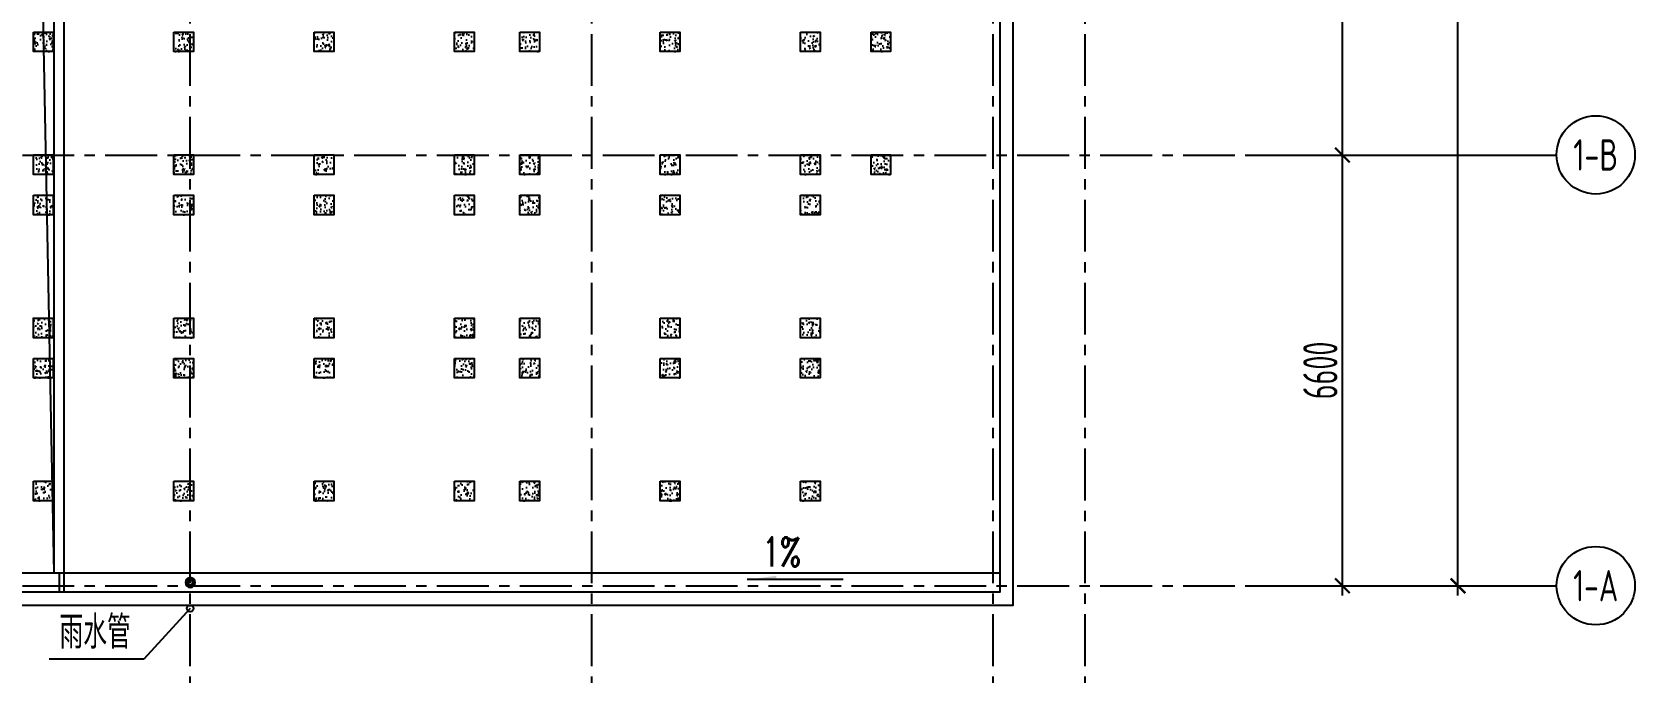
# Model space of a CAD drawing. Header units: millimetres. Extents: x -1048436 to -185795, y -983427 to 400387.
# Drawn here: x -694885 to -670332, y -60929 to -51110 of the extents above; entities that cross this region are included whole.
import ezdxf
from ezdxf.enums import TextEntityAlignment as Align

# ---------------------------------------------------------------- set-up
doc = ezdxf.new("R2010")
doc.units = ezdxf.units.MM
doc.header["$LTSCALE"] = 500
doc.linetypes.add('一层轴网$0$CENTER', pattern=[50.8, 31.75, -6.35, 6.35, -6.35])
for name, color, linetype in [('A_B_CONC', 255, 'Continuous'), ('AXIS_TEXT', 7, 'Continuous'), ('DIM_LEAD', 3, 'Continuous'), ('PUB_TEXT', 7, 'Continuous'), ('一层轴网$0$建-文字', 4, 'Continuous'), ('一层轴网$0$建-符号', 150, 'Continuous'), ('一层轴网$0$建-轴线', 1, '一层轴网$0$CENTER'), ('建-填充', 9, 'Continuous'), ('建-屋面-排水沟落水口', 175, 'Continuous'), ('建-文字', 4, 'Continuous'), ('建-符号-箭头', 13, 'Continuous')]:
    doc.layers.add(name, color=color, linetype=linetype)
doc.layers.add('建-非打-01', color=6, linetype='Continuous', plot=False)
doc.styles.add('_TCH_DIM', font='SIMPLEX', dxfattribs={"bigfont": 'GBCBIG'})
doc.styles.add('COMPLEX', font='COMPLEX')
doc.styles.add('一层轴网$0$XD2008', font='xd-hzs.shx', dxfattribs={"width": 0.7, "bigfont": 'xd-hztxt.shx'})
doc.styles.add('一层轴网$0$XD2008_T3', font='xd-hzs.shx', dxfattribs={"width": 0.7, "bigfont": 'xd-hztxt.shx'})
doc.dimstyles.new('一层轴网$0$XD100&&150', dxfattribs={"dimtxt": 525, "dimasz": 225, "dimexe": 150, "dimexo": 150, "dimgap": 75, "dimtad": 1, "dimdec": 0, "dimdsep": 46, "dimtxsty": '一层轴网$0$XD2008_T3', "dimblk": '一层轴网$0$_ARCHTICK', "dimcen": 2.5, "dimdle": 150, "dimclrt": 7, "dimaunit": 1, "dimadec": 0, "dimazin": 0, "dimtfac": 1, "dimtdec": 0, "dimtix": 1, "dimtmove": 0, "dimatfit": 3, "dimfxl": 1, "dimtolj": 1, "dimtzin": 0, "dimarcsym": 0})
pattern_1 = [(50, (729362.68, 59594), (182.18467, -15.939086), [19.05, -209.55]), (355, (729362.68, 59594), (-35.242826, 191.056643), [15.24, -167.64]), (100.451, (729377.86, 59592.68), (146.9425, 175.11669), [16.19, -178.09]), (46.1842, (729362.68, 59644.8), (271.07904, -42.04233), [28.575, -314.325]), (96.6356, (729385.27, 59641.3), (237.40423, 247.42556), [24.285, -267.135]), (351.184, (729362.68, 59644.8), (237.40461, 247.42512), [22.86, -251.46]), (21, (729388.08, 59632.1), (151.61488, -102.26552), [19.05, -209.55]), (326, (729388.08, 59632.1), (61.80203, 184.187966), [15.24, -167.64]), (71.4514, (729400.72, 59623.58), (213.41649, 81.922858), [16.19, -178.09]), (37.5, (729362.68, 59594.005), (3.088603, 84.555039), [0, -165.608, 0, -170.18, 0, -168.275]), (7.5, (729362.68, 59594.005), (66.819663, 100.180575), [0, -97.028, 0, -161.798, 0, -64.135]), (327.5, (729306.04, 59594.005), (135.590595, -5.728744), [0, -63.5, 0, -198.12, 0, -262.89]), (317.5, (729280.64, 59594), (148.129181, 25.426491), [0, -82.55, 0, -131.572, 0, -186.69])]

# ---------------------------------------------------------------- blocks, each defined once
blk = doc.blocks.new('A$C70866F3F')
for p, q in [((75, 150), (0, 150)), ((20, 225), (85, 187)), ((20, 75), (85, 112)), ((75, 280), (112, 215)), ((112, 85), (75, 20)), ((150, 300), (150, 225)), ((150, 75), (150, 0)), ((225, 280), (187, 215)), ((187, 85), (225, 20)), ((215, 187), (280, 225)), ((215, 112), (280, 75)), ((300, 150), (225, 150))]:
    blk.add_line(p, q)
for radius in [150, 75]:
    blk.add_circle((150, 150), radius)
blk = doc.blocks.new('A$C1A8E3B15')
at = {"layer": 'DIM_LEAD'}
for p, q in [((61050, -80126), (60339, -80898)), ((60339, -80898), (58890, -80898))]:
    blk.add_line(p, q, dxfattribs=at)
at = {"layer": '建-屋面-排水沟落水口'}
blk.add_circle((61050, -80126), 50, dxfattribs=at)
at = {"layer": '建-屋面-排水沟落水口', "xscale": -0.5, "yscale": 0.5, "zscale": 0.5, "rotation": 359.9999999666495}
blk.add_blockref('A$C70866F3F', (61127, -79801), dxfattribs=at)
at = {"layer": 'PUB_TEXT', "style": '_TCH_DIM'}
blk.add_text('雨水管', height=506.4, dxfattribs=at).set_placement((59047, -80741))
blk = doc.blocks.new('A$C12847A78')
at = {"layer": '建-填充', "ltscale": 3}
h = blk.add_hatch(dxfattribs=at)
h.set_pattern_fill('AR-CONC', color=256, scale=100)
h.set_pattern_definition(pattern_1)
h.paths.add_polyline_path([(34500, 8484), (34800, 8484), (34800, 8184), (34500, 8184)])
h = blk.add_hatch(dxfattribs=at)
h.set_pattern_fill('AR-CONC', color=256, scale=100)
h.set_pattern_definition(pattern_1)
h.paths.add_polyline_path([(36650, 8484), (36950, 8484), (36950, 8184), (36650, 8184)])
h = blk.add_hatch(dxfattribs=at)
h.set_pattern_fill('AR-CONC', color=256, scale=100)
h.set_pattern_definition(pattern_1)
h.paths.add_polyline_path([(38800, 8484), (39100, 8484), (39100, 8184), (38800, 8184)])
h = blk.add_hatch(dxfattribs=at)
h.set_pattern_fill('AR-CONC', color=256, scale=100)
h.set_pattern_definition(pattern_1)
h.paths.add_polyline_path([(40950, 8484), (41250, 8484), (41250, 8184), (40950, 8184)])
h = blk.add_hatch(dxfattribs=at)
h.set_pattern_fill('AR-CONC', color=256, scale=100)
h.set_pattern_definition(pattern_1)
h.paths.add_polyline_path([(41950, 8484), (42250, 8484), (42250, 8184), (41950, 8184)])
h = blk.add_hatch(dxfattribs=at)
h.set_pattern_fill('AR-CONC', color=256, scale=100)
h.set_pattern_definition(pattern_1)
h.paths.add_polyline_path([(44100, 8484), (44400, 8484), (44400, 8184), (44100, 8184)])
h = blk.add_hatch(dxfattribs=at)
h.set_pattern_fill('AR-CONC', color=256, scale=100)
h.set_pattern_definition(pattern_1)
h.paths.add_polyline_path([(46250, 8484), (46550, 8484), (46550, 8184), (46250, 8184)])
h = blk.add_hatch(dxfattribs=at)
h.set_pattern_fill('AR-CONC', color=256, scale=100)
h.set_pattern_definition(pattern_1)
h.paths.add_polyline_path([(47330, 8484), (47630, 8484), (47630, 8184), (47330, 8184)])
h = blk.add_hatch(dxfattribs=at)
h.set_pattern_fill('AR-CONC', color=256, scale=100)
h.set_pattern_definition(pattern_1)
h.paths.add_polyline_path([(34500, 6601), (34800, 6601), (34800, 6301), (34500, 6301)])
h = blk.add_hatch(dxfattribs=at)
h.set_pattern_fill('AR-CONC', color=256, scale=100)
h.set_pattern_definition(pattern_1)
h.paths.add_polyline_path([(36650, 6601), (36950, 6601), (36950, 6301), (36650, 6301)])
h = blk.add_hatch(dxfattribs=at)
h.set_pattern_fill('AR-CONC', color=256, scale=100)
h.set_pattern_definition(pattern_1)
h.paths.add_polyline_path([(38800, 6601), (39100, 6601), (39100, 6301), (38800, 6301)])
h = blk.add_hatch(dxfattribs=at)
h.set_pattern_fill('AR-CONC', color=256, scale=100)
h.set_pattern_definition(pattern_1)
h.paths.add_polyline_path([(40950, 6601), (41250, 6601), (41250, 6301), (40950, 6301)])
h = blk.add_hatch(dxfattribs=at)
h.set_pattern_fill('AR-CONC', color=256, scale=100)
h.set_pattern_definition(pattern_1)
h.paths.add_polyline_path([(41950, 6601), (42250, 6601), (42250, 6301), (41950, 6301)])
h = blk.add_hatch(dxfattribs=at)
h.set_pattern_fill('AR-CONC', color=256, scale=100)
h.set_pattern_definition(pattern_1)
h.paths.add_polyline_path([(44100, 6601), (44400, 6601), (44400, 6301), (44100, 6301)])
h = blk.add_hatch(dxfattribs=at)
h.set_pattern_fill('AR-CONC', color=256, scale=100)
h.set_pattern_definition(pattern_1)
h.paths.add_polyline_path([(46250, 6601), (46550, 6601), (46550, 6301), (46250, 6301)])
h = blk.add_hatch(dxfattribs=at)
h.set_pattern_fill('AR-CONC', color=256, scale=100)
h.set_pattern_definition(pattern_1)
h.paths.add_polyline_path([(47330, 6601), (47630, 6601), (47630, 6301), (47330, 6301)])
h = blk.add_hatch(dxfattribs=at)
h.set_pattern_fill('AR-CONC', color=256, scale=100)
h.set_pattern_definition(pattern_1)
h.paths.add_polyline_path([(34500, 5984), (34800, 5984), (34800, 5684), (34500, 5684)])
h = blk.add_hatch(dxfattribs=at)
h.set_pattern_fill('AR-CONC', color=256, scale=100)
h.set_pattern_definition(pattern_1)
h.paths.add_polyline_path([(36650, 5984), (36950, 5984), (36950, 5684), (36650, 5684)])
h = blk.add_hatch(dxfattribs=at)
h.set_pattern_fill('AR-CONC', color=256, scale=100)
h.set_pattern_definition(pattern_1)
h.paths.add_polyline_path([(38800, 5984), (39100, 5984), (39100, 5684), (38800, 5684)])
h = blk.add_hatch(dxfattribs=at)
h.set_pattern_fill('AR-CONC', color=256, scale=100)
h.set_pattern_definition(pattern_1)
h.paths.add_polyline_path([(40950, 5984), (41250, 5984), (41250, 5684), (40950, 5684)])
h = blk.add_hatch(dxfattribs=at)
h.set_pattern_fill('AR-CONC', color=256, scale=100)
h.set_pattern_definition(pattern_1)
h.paths.add_polyline_path([(41950, 5984), (42250, 5984), (42250, 5684), (41950, 5684)])
h = blk.add_hatch(dxfattribs=at)
h.set_pattern_fill('AR-CONC', color=256, scale=100)
h.set_pattern_definition(pattern_1)
h.paths.add_polyline_path([(44100, 5984), (44400, 5984), (44400, 5684), (44100, 5684)])
h = blk.add_hatch(dxfattribs=at)
h.set_pattern_fill('AR-CONC', color=256, scale=100)
h.set_pattern_definition(pattern_1)
h.paths.add_polyline_path([(46250, 5984), (46550, 5984), (46550, 5684), (46250, 5684)])
h = blk.add_hatch(dxfattribs=at)
h.set_pattern_fill('AR-CONC', color=256, scale=100)
h.set_pattern_definition(pattern_1)
h.paths.add_polyline_path([(34500, 4101), (34800, 4101), (34800, 3801), (34500, 3801)])
h = blk.add_hatch(dxfattribs=at)
h.set_pattern_fill('AR-CONC', color=256, scale=100)
h.set_pattern_definition(pattern_1)
h.paths.add_polyline_path([(36650, 4101), (36950, 4101), (36950, 3801), (36650, 3801)])
h = blk.add_hatch(dxfattribs=at)
h.set_pattern_fill('AR-CONC', color=256, scale=100)
h.set_pattern_definition(pattern_1)
h.paths.add_polyline_path([(38800, 4101), (39100, 4101), (39100, 3801), (38800, 3801)])
h = blk.add_hatch(dxfattribs=at)
h.set_pattern_fill('AR-CONC', color=256, scale=100)
h.set_pattern_definition(pattern_1)
h.paths.add_polyline_path([(40950, 4101), (41250, 4101), (41250, 3801), (40950, 3801)])
h = blk.add_hatch(dxfattribs=at)
h.set_pattern_fill('AR-CONC', color=256, scale=100)
h.set_pattern_definition(pattern_1)
h.paths.add_polyline_path([(41950, 4101), (42250, 4101), (42250, 3801), (41950, 3801)])
h = blk.add_hatch(dxfattribs=at)
h.set_pattern_fill('AR-CONC', color=256, scale=100)
h.set_pattern_definition(pattern_1)
h.paths.add_polyline_path([(44100, 4101), (44400, 4101), (44400, 3801), (44100, 3801)])
h = blk.add_hatch(dxfattribs=at)
h.set_pattern_fill('AR-CONC', color=256, scale=100)
h.set_pattern_definition(pattern_1)
h.paths.add_polyline_path([(46250, 4101), (46550, 4101), (46550, 3801), (46250, 3801)])
h = blk.add_hatch(dxfattribs=at)
h.set_pattern_fill('AR-CONC', color=256, scale=100)
h.set_pattern_definition(pattern_1)
h.paths.add_polyline_path([(34500, 3484), (34800, 3484), (34800, 3184), (34500, 3184)])
h = blk.add_hatch(dxfattribs=at)
h.set_pattern_fill('AR-CONC', color=256, scale=100)
h.set_pattern_definition(pattern_1)
h.paths.add_polyline_path([(36650, 3484), (36950, 3484), (36950, 3184), (36650, 3184)])
h = blk.add_hatch(dxfattribs=at)
h.set_pattern_fill('AR-CONC', color=256, scale=100)
h.set_pattern_definition(pattern_1)
h.paths.add_polyline_path([(38800, 3484), (39100, 3484), (39100, 3184), (38800, 3184)])
h = blk.add_hatch(dxfattribs=at)
h.set_pattern_fill('AR-CONC', color=256, scale=100)
h.set_pattern_definition(pattern_1)
h.paths.add_polyline_path([(40950, 3484), (41250, 3484), (41250, 3184), (40950, 3184)])
h = blk.add_hatch(dxfattribs=at)
h.set_pattern_fill('AR-CONC', color=256, scale=100)
h.set_pattern_definition(pattern_1)
h.paths.add_polyline_path([(41950, 3484), (42250, 3484), (42250, 3184), (41950, 3184)])
h = blk.add_hatch(dxfattribs=at)
h.set_pattern_fill('AR-CONC', color=256, scale=100)
h.set_pattern_definition(pattern_1)
h.paths.add_polyline_path([(44100, 3484), (44400, 3484), (44400, 3184), (44100, 3184)])
h = blk.add_hatch(dxfattribs=at)
h.set_pattern_fill('AR-CONC', color=256, scale=100)
h.set_pattern_definition(pattern_1)
h.paths.add_polyline_path([(46250, 3484), (46550, 3484), (46550, 3184), (46250, 3184)])
h = blk.add_hatch(dxfattribs=at)
h.set_pattern_fill('AR-CONC', color=256, scale=100)
h.set_pattern_definition(pattern_1)
h.paths.add_polyline_path([(34500, 1601), (34800, 1601), (34800, 1301), (34500, 1301)])
h = blk.add_hatch(dxfattribs=at)
h.set_pattern_fill('AR-CONC', color=256, scale=100)
h.set_pattern_definition(pattern_1)
h.paths.add_polyline_path([(36650, 1601), (36950, 1601), (36950, 1301), (36650, 1301)])
h = blk.add_hatch(dxfattribs=at)
h.set_pattern_fill('AR-CONC', color=256, scale=100)
h.set_pattern_definition(pattern_1)
h.paths.add_polyline_path([(38800, 1601), (39100, 1601), (39100, 1301), (38800, 1301)])
h = blk.add_hatch(dxfattribs=at)
h.set_pattern_fill('AR-CONC', color=256, scale=100)
h.set_pattern_definition(pattern_1)
h.paths.add_polyline_path([(40950, 1601), (41250, 1601), (41250, 1301), (40950, 1301)])
h = blk.add_hatch(dxfattribs=at)
h.set_pattern_fill('AR-CONC', color=256, scale=100)
h.set_pattern_definition(pattern_1)
h.paths.add_polyline_path([(41950, 1601), (42250, 1601), (42250, 1301), (41950, 1301)])
h = blk.add_hatch(dxfattribs=at)
h.set_pattern_fill('AR-CONC', color=256, scale=100)
h.set_pattern_definition(pattern_1)
h.paths.add_polyline_path([(44100, 1601), (44400, 1601), (44400, 1301), (44100, 1301)])
h = blk.add_hatch(dxfattribs=at)
h.set_pattern_fill('AR-CONC', color=256, scale=100)
h.set_pattern_definition(pattern_1)
h.paths.add_polyline_path([(46250, 1601), (46550, 1601), (46550, 1301), (46250, 1301)])
at = {"layer": 'A_B_CONC', "ltscale": 3}
for points in [[(34500, 8484), (34800, 8484), (34800, 8184), (34500, 8184)], [(36650, 8484), (36950, 8484), (36950, 8184), (36650, 8184)], [(38800, 8484), (39100, 8484), (39100, 8184), (38800, 8184)], [(40950, 8484), (41250, 8484), (41250, 8184), (40950, 8184)], [(41950, 8484), (42250, 8484), (42250, 8184), (41950, 8184)], [(44100, 8484), (44400, 8484), (44400, 8184), (44100, 8184)], [(46250, 8484), (46550, 8484), (46550, 8184), (46250, 8184)], [(47330, 8484), (47630, 8484), (47630, 8184), (47330, 8184)], [(34500, 6601), (34800, 6601), (34800, 6301), (34500, 6301)], [(36650, 6601), (36950, 6601), (36950, 6301), (36650, 6301)], [(38800, 6601), (39100, 6601), (39100, 6301), (38800, 6301)], [(40950, 6601), (41250, 6601), (41250, 6301), (40950, 6301)], [(41950, 6601), (42250, 6601), (42250, 6301), (41950, 6301)], [(44100, 6601), (44400, 6601), (44400, 6301), (44100, 6301)], [(46250, 6601), (46550, 6601), (46550, 6301), (46250, 6301)], [(47330, 6601), (47630, 6601), (47630, 6301), (47330, 6301)], [(34500, 5984), (34800, 5984), (34800, 5684), (34500, 5684)], [(36650, 5984), (36950, 5984), (36950, 5684), (36650, 5684)], [(38800, 5984), (39100, 5984), (39100, 5684), (38800, 5684)], [(40950, 5984), (41250, 5984), (41250, 5684), (40950, 5684)], [(41950, 5984), (42250, 5984), (42250, 5684), (41950, 5684)], [(44100, 5984), (44400, 5984), (44400, 5684), (44100, 5684)], [(46250, 5984), (46550, 5984), (46550, 5684), (46250, 5684)], [(34500, 4101), (34800, 4101), (34800, 3801), (34500, 3801)], [(36650, 4101), (36950, 4101), (36950, 3801), (36650, 3801)], [(38800, 4101), (39100, 4101), (39100, 3801), (38800, 3801)], [(40950, 4101), (41250, 4101), (41250, 3801), (40950, 3801)], [(41950, 4101), (42250, 4101), (42250, 3801), (41950, 3801)], [(44100, 4101), (44400, 4101), (44400, 3801), (44100, 3801)], [(46250, 4101), (46550, 4101), (46550, 3801), (46250, 3801)], [(34500, 3484), (34800, 3484), (34800, 3184), (34500, 3184)], [(36650, 3484), (36950, 3484), (36950, 3184), (36650, 3184)], [(38800, 3484), (39100, 3484), (39100, 3184), (38800, 3184)], [(40950, 3484), (41250, 3484), (41250, 3184), (40950, 3184)], [(41950, 3484), (42250, 3484), (42250, 3184), (41950, 3184)], [(44100, 3484), (44400, 3484), (44400, 3184), (44100, 3184)], [(46250, 3484), (46550, 3484), (46550, 3184), (46250, 3184)], [(34500, 1601), (34800, 1601), (34800, 1301), (34500, 1301)], [(36650, 1601), (36950, 1601), (36950, 1301), (36650, 1301)], [(38800, 1601), (39100, 1601), (39100, 1301), (38800, 1301)], [(40950, 1601), (41250, 1601), (41250, 1301), (40950, 1301)], [(41950, 1601), (42250, 1601), (42250, 1301), (41950, 1301)], [(44100, 1601), (44400, 1601), (44400, 1301), (44100, 1301)], [(46250, 1601), (46550, 1601), (46550, 1301), (46250, 1301)]]:
    blk.add_lwpolyline(points, close=True, dxfattribs=at)
blk = doc.blocks.new('_AXISO')
blk.add_circle((0, 0), 0.5)
at = {"layer": 'AXIS_TEXT', "style": 'COMPLEX', "width": 1.041667}
blk.add_attdef('A', text='', height=0.56, dxfattribs=at).set_placement((-0.25, -0.28), (0.25, -0.28), align=Align.FIT)
blk = doc.blocks.new('一层轴网$0$_ARCHTICK')
at = {"color": 0, "linetype": 'ByBlock', "const_width": 0.15}
blk.add_lwpolyline([(-0.5, -0.5), (0.5, 0.5)], dxfattribs=at)
blk = doc.blocks.new('*D3046')
at = {"layer": 'Defpoints', "color": 0, "transparency": 16777216}
for p in [(77110, 13200), (78550, 13200), (77110, 6600)]:
    blk.add_point(p, dxfattribs=at)
at = {"layer": '一层轴网$0$建-符号', "color": 0, "lineweight": -2, "transparency": 16777216}
for p, q in [((78550, 6450), (78550, 13350)), ((77260, 13200), (78700, 13200)), ((77260, 6600), (78700, 6600))]:
    blk.add_line(p, q, dxfattribs=at)
at = {"layer": '一层轴网$0$建-符号', "color": 0, "lineweight": -2, "transparency": 16777216, "xscale": 225, "yscale": 225, "zscale": 225}
for p, rotation in [((78550, 13200), 90), ((78550, 6600), 270)]:
    blk.add_blockref('一层轴网$0$_ARCHTICK', p, dxfattribs=dict(at, rotation=rotation))
at = {"layer": '一层轴网$0$建-符号', "color": 7, "transparency": 16777216, "insert": (78212, 9900), "char_height": 525, "attachment_point": 5, "rotation": 90, "style": '一层轴网$0$XD2008_T3'}
blk.add_mtext('\\A1;6600', dxfattribs=at)
blk = doc.blocks.new('*D3047')
at = {"layer": 'Defpoints', "color": 0, "transparency": 16777216}
for p in [(77110, 6600), (78550, 6600), (77110, 0)]:
    blk.add_point(p, dxfattribs=at)
at = {"layer": '一层轴网$0$建-符号', "color": 0, "lineweight": -2, "transparency": 16777216}
for p, q in [((78550, -150), (78550, 6750)), ((77260, 6600), (78700, 6600)), ((77260, 0), (78700, 0))]:
    blk.add_line(p, q, dxfattribs=at)
at = {"layer": '一层轴网$0$建-符号', "color": 0, "lineweight": -2, "transparency": 16777216, "xscale": 225, "yscale": 225, "zscale": 225}
for p, rotation in [((78550, 6600), 90), ((78550, 0), 270)]:
    blk.add_blockref('一层轴网$0$_ARCHTICK', p, dxfattribs=dict(at, rotation=rotation))
at = {"layer": '一层轴网$0$建-符号', "color": 7, "transparency": 16777216, "insert": (78212, 3300), "char_height": 525, "attachment_point": 5, "rotation": 90, "style": '一层轴网$0$XD2008_T3'}
blk.add_mtext('\\A1;6600', dxfattribs=at)
blk = doc.blocks.new('*D3048')
at = {"layer": 'Defpoints', "color": 0, "transparency": 16777216}
for p in [(78925, 19800), (80320, 19800), (78925, 0)]:
    blk.add_point(p, dxfattribs=at)
at = {"layer": '一层轴网$0$建-符号', "color": 0, "lineweight": -2, "transparency": 16777216}
for p, q in [((80320, -150), (80320, 19950)), ((79075, 19800), (80470, 19800)), ((79075, 0), (80470, 0))]:
    blk.add_line(p, q, dxfattribs=at)
at = {"layer": '一层轴网$0$建-符号', "color": 0, "lineweight": -2, "transparency": 16777216, "xscale": 225, "yscale": 225, "zscale": 225}
for p, rotation in [((80320, 19800), 90), ((80320, 0), 270)]:
    blk.add_blockref('一层轴网$0$_ARCHTICK', p, dxfattribs=dict(at, rotation=rotation))
at = {"layer": '一层轴网$0$建-符号', "color": 7, "transparency": 16777216, "insert": (79982.5, 9900), "char_height": 525, "attachment_point": 5, "rotation": 90, "style": '一层轴网$0$XD2008_T3'}
blk.add_mtext('\\A1;19800', dxfattribs=at)
blk = doc.blocks.new('A$C2C8523F8')
at = {"layer": '一层轴网$0$建-符号'}
for p, q in [((77110, 6600), (81830, 6600)), ((81830.6, 6601.8), (81830.6, 6601.8)), ((81830.9, 1.8), (81830.9, 1.8)), ((77110, 0), (81830, 0))]:
    blk.add_line(p, q, dxfattribs=at)
at = {"layer": '一层轴网$0$建-轴线', "ltscale": 0.05}
for p, q in [((21500, 6600), (77110, 6600)), ((21500, 0), (77110, 0))]:
    blk.add_line(p, q, dxfattribs=at)
for points in [[(60900, -2500), (60900, 26879.1)], [(67050, -2500), (67050, 26879.1)], [(73200, -2500), (73200, 26879.1)], [(74610, -2500.8), (74610, 26878.3)]]:
    blk.add_lwpolyline(points, dxfattribs=at)
at = {"layer": '一层轴网$0$建-符号'}
ref = blk.add_blockref('_AXISO', (82430.6, 6601.8), dxfattribs=dict(at, xscale=1200, yscale=1200, zscale=1200))
ref.add_attrib('A', '1-B', dxfattribs={"layer": '一层轴网$0$建-文字', "height": 481.73, "style": '一层轴网$0$XD2008', "width": 0.947467}).set_placement((82086.5, 6360.9), (82774.6, 6360.9), align=Align.FIT)
ref = blk.add_blockref('_AXISO', (82430.9, 1.8), dxfattribs=dict(at, xscale=1200, yscale=1200, zscale=1200))
ref.add_attrib('A', '1-A', dxfattribs={"layer": '一层轴网$0$建-文字', "height": 479.03, "style": '一层轴网$0$XD2008', "width": 0.922464}).set_placement((82085.8, -237.7), (82775.9, -237.7), align=Align.FIT)
for p1, p2, distance, picture, middle in [((78925, 0), (78925, 19800), -1395, '*D3048', (79982.5, 9900)), ((77110, 6600), (77110, 13200), -1440, '*D3046', (78212.5, 9900)), ((77110, 0), (77110, 6600), -1440, '*D3047', (78212.5, 3300))]:
    dim = blk.add_aligned_dim(p1=p1, p2=p2, distance=distance, dimstyle='一层轴网$0$XD100&&150', dxfattribs=at)
    dim.commit()
    dim.dimension.update_dxf_attribs({"geometry": picture, "text_midpoint": middle})

msp = doc.modelspace()

# ---------------------------------------------------------------- hatches: boundary and pattern name
at = {"layer": '建-符号-箭头'}
msp.add_hatch(color=256, dxfattribs=at).paths.add_polyline_path([(-683931.6, -59499.8), (-683481.6, -59499.8), (-683481.6, -59439.8)])

# ---------------------------------------------------------------- linework, layer by layer
msp.add_lwpolyline([(-729662.7, -43094), (-717362.7, -43094), (-717362.7, -39494), (-678453.2, -39494), (-678453.2, -45494), (-679862.7, -45494), (-679862.7, -59894), (-729662.7, -59894)], close=True)
msp.add_lwpolyline([(-717162.7, -43094), (-717162.7, -39694), (-678653.2, -39694), (-678653.2, -45294), (-680062.7, -45294), (-680062.7, -59694), (-729462.7, -59694), (-729462.7, -46744.8)])
at = {"layer": '建-屋面-排水沟落水口'}
msp.add_lwpolyline([(-729462.7, -59394), (-680062.7, -59394)], dxfattribs=at)
at = {"layer": '建-符号-箭头'}
msp.add_lwpolyline([(-682459.9, -59499.8), (-683931.6, -59499.8)], dxfattribs=at)
at = {"layer": '建-非打-01'}
for p, q in [((-694399, -39694), (-694399, -59694)), ((-694549, -39994), (-694549, -59394)), ((-694743, -49694), (-694549, -59394.1)), ((-694549, -59394.1), (-694469, -59394.1)), ((-694469, -59394.1), (-694469, -59694.1))]:
    msp.add_line(p, q, dxfattribs=at)

# ---------------------------------------------------------------- block references
for name, p in [('A$C2C8523F8', (-753362.7, -59594)), ('A$C1A8E3B15', (-753512.7, 20182.4)), ('A$C12847A78', (-729362.7, -59594))]:
    msp.add_blockref(name, p)

# ---------------------------------------------------------------- texts
at = {"layer": '建-文字', "style": '_TCH_DIM', "width": 0.705882}
msp.add_text('1%', height=446.25, dxfattribs=at).set_placement((-683700.3, -59297.9))

doc.saveas('drawing.dxf')
